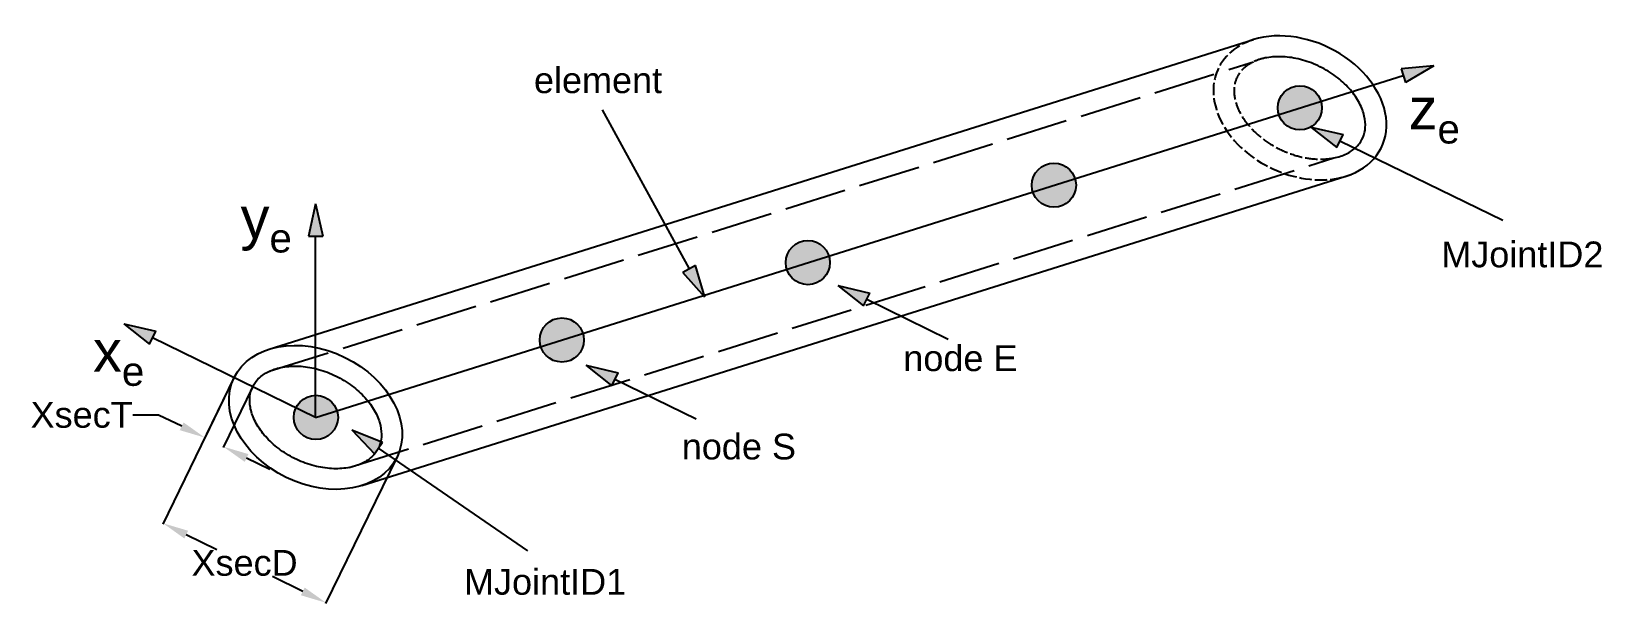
# Model space of a CAD drawing. Header units: inches. Extents: x -46 to 258, y -27 to 84.
import ezdxf

# ---------------------------------------------------------------- set-up
doc = ezdxf.new("R2010")
doc.units = ezdxf.units.IN
doc.header["$MEASUREMENT"] = 0
doc.linetypes.add('ACAD_ISO02W100', pattern=[15, 12, -3])
doc.linetypes.add('ACAD_ISO04W100', pattern=[30, 24, -3, 0, -3])
doc.layers.add('reflines', color=252, linetype='ACAD_ISO04W100')
doc.styles.get("Standard").update_dxf_attribs({"font": 'arial.ttf'})
doc.dimstyles.get("Standard").update_dxf_attribs({"dimtxt": 0.18, "dimasz": 0.18, "dimexe": 0.18, "dimexo": 0.0625, "dimgap": 0.09, "dimtad": 0, "dimtih": 1, "dimtoh": 1, "dimdec": 4, "dimzin": 0, "dimdsep": 46, "dimtxsty": 'Standard', "dimcen": 0.09, "dimadec": 0, "dimazin": 0, "dimtfac": 1, "dimtdec": 4, "dimtofl": 0, "dimtmove": 0, "dimatfit": 3, "dimfxl": 1, "dimtolj": 1, "dimtzin": 0, "dimarcsym": 0})

# ---------------------------------------------------------------- blocks, each defined once
blk = doc.blocks.new('*U8')
h = blk.add_hatch(color=256)
h.dxf.hatch_style = 1
edge = h.paths.add_edge_path()
edge.add_arc((0.07, 0), 4.28, 0, 360)
blk.add_circle((0.07, 0), 4.28)
blk = doc.blocks.new('*U9')
at = {"color": 0, "linetype": 'ByBlock', "lineweight": -2, "transparency": 16777216, "rotation": 17.45882227387141}
for p in [(199.53, 68.98), (151.84, 53.98), (104.14, 38.98), (56.44, 23.98), (8.75, 8.98)]:
    blk.add_blockref('*U8', p, dxfattribs=at)
blk = doc.blocks.new('*D11')
at = {"color": 0, "lineweight": -2, "transparency": 16777216}
for p, q in [((-7.07, 16.65), (-20.89, -11.69)), ((24.51, 1.24), (10.69, -27.1)), ((-16.32, -13.72), (-10.42, -16.6)), ((6.28, -24.74), (0.37, -21.86))]:
    blk.add_line(p, q, dxfattribs=at)
at = {"color": 0, "transparency": 16777216}
for points in [[(-15.96, -12.97), (-16.69, -14.47), (-20.82, -11.53)], [(6.64, -23.99), (5.91, -25.49), (10.77, -26.93)]]:
    blk.add_solid(points, dxfattribs=at)
at = {"layer": 'Defpoints', "color": 0, "transparency": 16777216}
for p in [(-7.05, 16.7), (24.54, 1.3), (10.77, -26.93)]:
    blk.add_point(p, dxfattribs=at)
at = {"color": 0, "transparency": 16777216, "insert": (-5.02, -19.23), "char_height": 5, "attachment_point": 5}
blk.add_mtext('\\A1;XsecD', dxfattribs=at)
blk = doc.blocks.new('*D25')
at = {"color": 0, "lineweight": -2, "ltscale": 0.1, "transparency": 16777216}
for p, q in [((-7.07, 16.65), (-12.8, 4.91)), ((-3.47, 14.89), (-9.19, 3.16)), ((-21.7, 9.46), (-26.7, 9.46)), ((-17.21, 7.27), (-21.7, 9.46)), ((-4.62, 1.13), (-0.13, -1.06))]:
    blk.add_line(p, q, dxfattribs=at)
at = {"color": 0, "ltscale": 0.1, "transparency": 16777216}
for points in [[(-16.85, 8.02), (-17.58, 6.52), (-12.72, 5.08)], [(-4.26, 1.88), (-4.99, 0.38), (-9.12, 3.32)]]:
    blk.add_solid(points, dxfattribs=at)
at = {"layer": 'Defpoints', "color": 0, "ltscale": 0.1, "transparency": 16777216}
for p in [(-7.05, 16.7), (-3.45, 14.95), (-12.72, 5.08)]:
    blk.add_point(p, dxfattribs=at)
at = {"color": 0, "ltscale": 0.1, "transparency": 16777216, "insert": (-36.61, 9.46), "char_height": 5, "attachment_point": 5}
blk.add_mtext('\\A1;XsecT', dxfattribs=at)

msp = doc.modelspace()

# ---------------------------------------------------------------- hatches: boundary and pattern name
h = msp.add_hatch(color=256)
h.dxf.hatch_style = 1
h.paths.add_polyline_path([(225.5813, 77.15833), (219.20445, 76.59946), (219.61788, 75.28382)])
h.paths.add_polyline_path([(225.5813, 77.15833), (219.61788, 75.28382), (220.04503, 73.92468)])
h = msp.add_hatch(color=256)
h.dxf.hatch_style = 1
h.paths.add_polyline_path([(201.72049, 65.28502), (206.73123, 61.30143), (207.33682, 62.54042)])
h.paths.add_polyline_path([(201.72049, 65.28502), (207.33682, 62.54042), (207.96242, 63.8204)])
h = msp.add_hatch(color=256)
h.dxf.hatch_style = 1
h.paths.add_polyline_path([(8.73771, 50.39448), (7.35561, 44.14417), (8.73468, 44.14339)])
h.paths.add_polyline_path([(8.73771, 50.39448), (8.73468, 44.14339), (10.15936, 44.14262)])
h = msp.add_hatch(color=256)
h.dxf.hatch_style = 1
h.paths.add_polyline_path([(84.19754, 32.30746), (82.40701, 38.45323), (81.19714, 37.79141)])
h.paths.add_polyline_path([(84.19754, 32.30746), (81.19714, 37.79141), (79.94725, 37.10765)])
h = msp.add_hatch(color=256)
h.dxf.hatch_style = 1
h.paths.add_polyline_path([(109.9878, 34.57686), (114.99854, 30.59327), (115.60413, 31.83225)])
h.paths.add_polyline_path([(109.9878, 34.57686), (115.60413, 31.83225), (116.22972, 33.11224)])
h = msp.add_hatch(color=256)
h.dxf.hatch_style = 1
h.paths.add_polyline_path([(-28.45746, 27.14893), (-23.44672, 23.16534), (-22.84112, 24.40433)])
h.paths.add_polyline_path([(-28.45746, 27.14893), (-22.84112, 24.40433), (-22.21553, 25.68431)])
h = msp.add_hatch(color=256)
h.dxf.hatch_style = 1
h.paths.add_polyline_path([(61.15257, 19.09801), (66.16331, 15.11442), (66.7689, 16.35341)])
h.paths.add_polyline_path([(61.15257, 19.09801), (66.7689, 16.35341), (67.39449, 17.63339)])
h = msp.add_hatch(color=256)
h.dxf.hatch_style = 1
h.paths.add_polyline_path([(15.78901, 6.59754), (20.15692, 1.91802), (20.93874, 3.05405)])
h.paths.add_polyline_path([(15.78901, 6.59754), (20.93874, 3.05405), (21.7464, 4.22769)])

# ---------------------------------------------------------------- linework, layer by layer
for p, q in [((-0.24094, 22.22272), (190.6196, 82.22826)), ((225.5813, 77.15833), (219.20445, 76.59946)), ((219.20445, 76.59946), (220.04503, 73.92468)), ((225.5813, 77.15833), (220.04503, 73.92468)), ((225.5813, 77.15833), (225.5813, 77.15833)), ((225.5813, 77.15833), (225.5813, 77.15833)), ((8.7453, 8.9779), (219.61351, 75.29781)), ((64.30381, 68.60818), (81.19714, 37.79141)), ((201.72049, 65.28502), (207.96242, 63.8204)), ((201.72049, 65.28502), (206.73123, 61.30143)), ((206.73123, 61.30143), (207.96242, 63.8204)), ((238.92424, 47.13609), (207.33682, 62.54042)), ((17.73327, -4.2228), (209.53457, 56.1162)), ((8.73771, 50.39448), (7.35561, 44.14417)), ((8.73771, 50.39448), (10.15936, 44.14262)), ((7.35561, 44.14417), (10.15936, 44.14262)), ((8.74629, 9), (8.73468, 44.14339)), ((82.40701, 38.45323), (79.94725, 37.10765)), ((84.19754, 32.30746), (79.94725, 37.10765)), ((84.19754, 32.30746), (82.40701, 38.45323)), ((109.9878, 34.57686), (116.22972, 33.11224)), ((109.9878, 34.57686), (114.99854, 30.59327)), ((114.99854, 30.59327), (116.22972, 33.11224)), ((131.39784, 24.13009), (115.60413, 31.83225)), ((-28.45746, 27.14893), (-28.45746, 27.14893)), ((-28.45746, 27.14893), (-28.45746, 27.14893)), ((-28.45746, 27.14893), (-22.21553, 25.68431)), ((-28.45746, 27.14893), (-23.44672, 23.16534)), ((-23.44672, 23.16534), (-22.21553, 25.68431)), ((8.74629, 9), (-22.84112, 24.40433)), ((61.15257, 19.09801), (67.39449, 17.63339)), ((61.15257, 19.09801), (66.16331, 15.11442)), ((66.16331, 15.11442), (67.39449, 17.63339)), ((82.56261, 8.65124), (66.7689, 16.35341)), ((15.78901, 6.59754), (21.7464, 4.22769)), ((15.78901, 6.59754), (20.15692, 1.91802)), ((20.15692, 1.91802), (21.7464, 4.22769)), ((49.90662, -16.84369), (20.93874, 3.05405))]:
    msp.add_line(p, q)
at = {"linetype": 'ACAD_ISO02W100'}
for p, q in [((-0.24094, 17.9333), (190.6196, 77.93884)), ((15.29358, -0.72228), (206.15413, 59.28325))]:
    msp.add_line(p, q, dxfattribs=at)
at = {"linetype": 'ACAD_ISO02W100', "ltscale": 0.2}
msp.add_ellipse((199.60423, 69.00472), major_axis=(-15.79371, 7.70216), ratio=0.736814683, start_param=5.623119425, end_param=8.760297696, dxfattribs=at)
msp.add_ellipse((199.60209, 69.00404), major_axis=(-15.79371, 7.70216), ratio=0.736814683, start_param=2.477263747, end_param=5.622968067)
msp.add_ellipse((8.74629, 9), major_axis=(-15.79371, 7.70216), ratio=0.736814683)
for points, knots in [([(206.15413, 59.28325), (206.6047, 59.37397), (207.0339, 59.48741), (208.2775, 59.89816), (209.00815, 60.26086), (210.23222, 61.09631), (210.72656, 61.56733), (211.50783, 62.58714), (211.7973, 63.13671), (212.19156, 64.33935), (212.29605, 64.99519), (212.28597, 66.42997), (212.16932, 67.20907), (211.67207, 68.84726), (211.29081, 69.70512), (210.25802, 71.41961), (209.60677, 72.27546), (208.06873, 73.90198), (207.18233, 74.67232), (205.23773, 76.05714), (204.17983, 76.67146), (201.97446, 77.69302), (200.82726, 78.10012), (198.53574, 78.67941), (197.39176, 78.85145), (195.20074, 78.96013), (194.15425, 78.89671), (193.12986, 78.71901), (193.06237, 78.70671), (192.99534, 78.6939)], [2.374361137, 2.374361137, 2.374361137, 2.374361137, 2.494453256, 2.494453256, 2.743898582, 2.743898582, 2.993343907, 2.993343907, 3.242789233, 3.242789233, 3.492234558, 3.492234558, 3.741679884, 3.741679884, 3.991125209, 3.991125209, 4.240570535, 4.240570535, 4.490015861, 4.490015861, 4.739461186, 4.739461186, 4.988906512, 4.988906512, 5.238351837, 5.238351837, 5.487797163, 5.487797163, 5.505519183, 5.505519183, 5.505519183, 5.505519183]), ([(-3.4458, 14.94575), (-3.71946, 14.38459), (-3.90051, 13.77665), (-4.06296, 12.43911), (-4.04243, 11.70811), (-3.7525, 10.14154), (-3.48178, 9.307), (-2.66714, 7.60432), (-2.12326, 6.73723), (-0.78168, 5.05519), (0.01564, 4.24073), (1.81067, 2.74109), (2.80805, 2.05611), (4.92743, 0.87507), (6.04915, 0.37914), (8.32793, -0.38604), (9.4847, -0.65514), (11.739, -0.95456), (12.83608, -0.98477), (14.88144, -0.82405), (15.82899, -0.63328), (17.5079, -0.07876), (18.23855, 0.28394), (19.46262, 1.11939), (19.95696, 1.59042), (20.73822, 2.61023), (21.0277, 3.1598), (21.42196, 4.36244), (21.52645, 5.01827), (21.51637, 6.45306), (21.39972, 7.23216), (20.90247, 8.87035), (20.52121, 9.7282), (19.48842, 11.44269), (18.83717, 12.29854), (17.29913, 13.92506), (16.41273, 14.69541), (14.46813, 16.08023), (13.41023, 16.69455), (11.20486, 17.7161), (10.05766, 18.12321), (7.76614, 18.7025), (6.62216, 18.87454), (4.43113, 18.98321), (3.38465, 18.91979), (1.47177, 18.58797), (0.60622, 18.32001), (-0.89332, 17.63677), (-1.52699, 17.223), (-2.56484, 16.30536), (-2.97094, 15.80262), (-3.33918, 15.15581), (-3.39418, 15.0516), (-3.4458, 14.94575)], [0, 0, 0, 0, 0.249445326, 0.249445326, 0.498890651, 0.498890651, 0.748335977, 0.748335977, 0.997781302, 0.997781302, 1.247226628, 1.247226628, 1.496671954, 1.496671954, 1.746117279, 1.746117279, 1.995562605, 1.995562605, 2.24500793, 2.24500793, 2.494453256, 2.494453256, 2.743898582, 2.743898582, 2.993343907, 2.993343907, 3.242789233, 3.242789233, 3.492234558, 3.492234558, 3.741679884, 3.741679884, 3.991125209, 3.991125209, 4.240570535, 4.240570535, 4.490015861, 4.490015861, 4.739461186, 4.739461186, 4.988906512, 4.988906512, 5.238351837, 5.238351837, 5.487797163, 5.487797163, 5.737242489, 5.737242489, 5.986687814, 5.986687814, 6.23613314, 6.23613314, 6.283185307, 6.283185307, 6.283185307, 6.283185307])]:
    msp.add_open_spline(points, degree=3, knots=knots)
at = {"layer": 'reflines', "linetype": 'ACAD_ISO02W100', "ltscale": 0.2}
msp.add_open_spline([(192.99354, 78.70387), (192.1518, 78.53646), (191.38536, 78.28913), (189.96247, 77.64081), (189.3288, 77.22705), (188.29095, 76.3094), (187.88486, 75.80667), (187.51661, 75.15985), (187.46162, 75.05565), (187.40999, 74.9498), (187.13633, 74.38863), (186.95528, 73.78069), (186.79284, 72.44315), (186.81337, 71.71215), (187.10329, 70.14558), (187.37401, 69.31104), (188.18865, 67.60837), (188.73254, 66.74127), (190.07412, 65.05924), (190.87143, 64.24477), (192.66646, 62.74513), (193.66385, 62.06015), (195.78322, 60.87911), (196.90494, 60.38318), (199.18372, 59.61801), (200.3405, 59.34891), (202.59479, 59.04948), (203.69187, 59.01928), (205.21139, 59.13868), (205.69049, 59.20377), (206.14807, 59.29219)], degree=3, knots=[5.513298579, 5.513298579, 5.513298579, 5.513298579, 5.737242489, 5.737242489, 5.986687814, 5.986687814, 6.23613314, 6.23613314, 6.283185307, 6.283185307, 6.283185307, 6.532630633, 6.532630633, 6.782075958, 6.782075958, 7.031521284, 7.031521284, 7.28096661, 7.28096661, 7.530411935, 7.530411935, 7.779857261, 7.779857261, 8.029302586, 8.029302586, 8.278747912, 8.278747912, 8.528193238, 8.528193238, 8.649377099, 8.649377099, 8.649377099, 8.649377099], dxfattribs=at)

# ---------------------------------------------------------------- block references
msp.add_blockref('*U9', (0, 0))

# ---------------------------------------------------------------- texts
at = {"ltscale": 0.05, "attachment_point": 1}
for s, insert, char_height in [('\\A1;element', (51.08416, 76.86027), 5), ('\\A1;z{\\H0.7x;\\S^ e;}', (220.67798, 72.80969), 8), ('\\A1;y{\\H0.7x;\\S^ e;}', (-5.78589, 51.68248), 8), ('\\A1;MJointID2', (226.99829, 43.09403), 5), ('\\A1;x{\\H0.7x;\\S^ e;}', (-34.39445, 25.83683), 8), ('\\A1;node E', (122.69954, 22.97344), 5), ('\\A1;node S', (79.7548, 5.84559), 5), ('\\A1;MJointID1', (37.53089, -20.3794), 5)]:
    msp.add_mtext_dynamic_manual_height_columns(s, width=21.5543927, gutter_width=1, heights=[0], dxfattribs=dict(at, insert=insert, char_height=char_height))

# ---------------------------------------------------------------- dimensions: what is measured, and where the dimension line sits
at = {"ltscale": 0.1}
dim = msp.add_aligned_dim(p1=(-3.4458, 14.94575), p2=(-7.04741, 16.70216), distance=12.93411, text='XsecT', dimstyle='Standard', override={"dimtxt": 5, "dimasz": 5}, dxfattribs=at)
dim.commit()
dim.dimension.update_dxf_attribs({"geometry": '*D25', "text_midpoint": (-36.60736, 9.46006)})
dim = msp.add_aligned_dim(p1=(-7.04741, 16.70216), p2=(24.54, 1.29784), distance=-31.41024, text='XsecD', dimstyle='Standard', override={"dimtxt": 5, "dimasz": 5})
dim.commit()
dim.dimension.update_dxf_attribs({"geometry": '*D11', "text_midpoint": (-5.02169, -19.232)})

doc.saveas('drawing.dxf')
